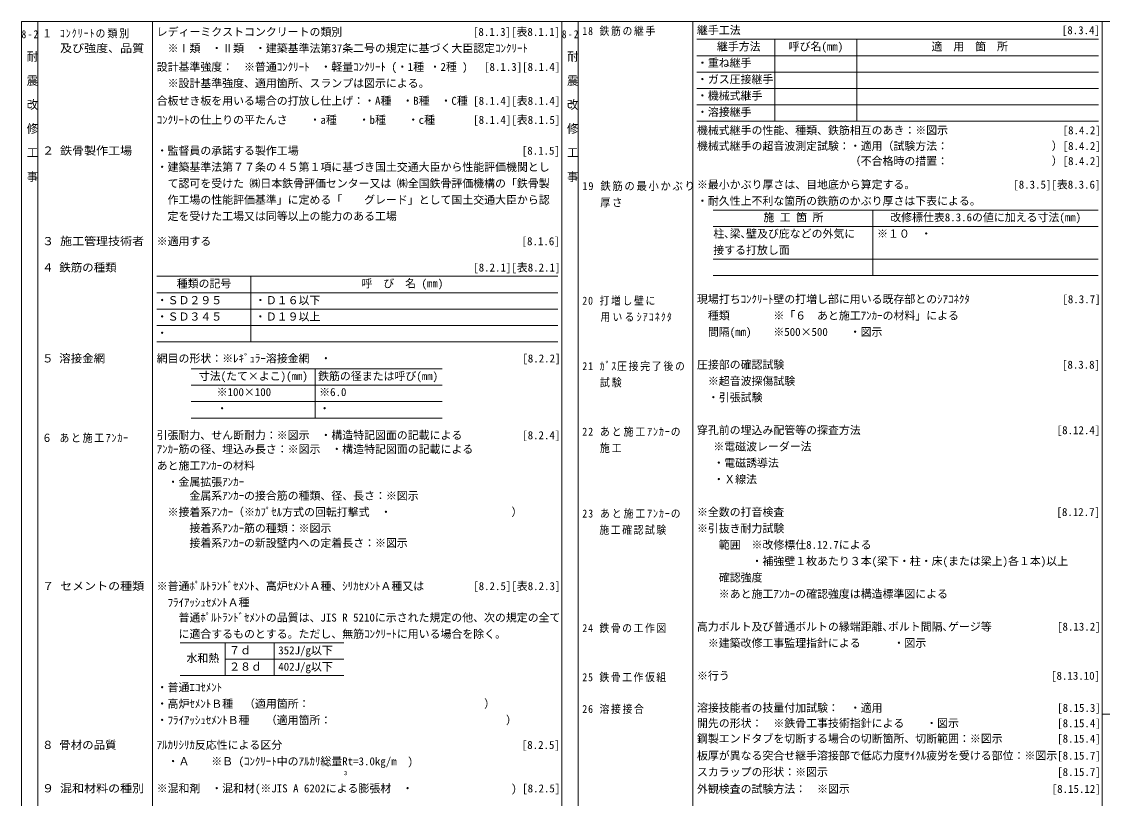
# Model space of a CAD drawing. Units: millimetres on the paper. Extents: x -400 to 395, y -286 to 463.
# Drawn here: x -399.7 to -3.6, y -0.3 to 284.4 of the extents above; entities that cross this region are included whole.
import ezdxf
from ezdxf.enums import TextEntityAlignment as Align

# ---------------------------------------------------------------- set-up
doc = ezdxf.new("R2010")
doc.units = ezdxf.units.MM
for name, color, linetype, lineweight in [('0-0', 4, 'Continuous', 9), ('0-1_文字', 7, 'Continuous', 9), ('E-0', 5, 'Continuous', 9)]:
    doc.layers.add(name, color=color, linetype=linetype, lineweight=lineweight)
doc.styles.add('@ＭＳ ゴシック', font='')
doc.styles.add('ＭＳ ゴシック', font='')
doc.styles.add('ＭＳ Ｐ明朝', font='')
doc.styles.get('@ＭＳ ゴシック').set_extended_font_data('@MS Gothic')
doc.styles.get('ＭＳ ゴシック').set_extended_font_data('MS Gothic')
doc.styles.get('ＭＳ Ｐ明朝').set_extended_font_data('MS PMincho')

msp = doc.modelspace()

# ---------------------------------------------------------------- linework, layer by layer
at = {"layer": '0-0'}
for p, q in [((-393.685, -263.266), (-393.685, 284.234)), ((-351.685, -263.266), (-351.685, 284.234)), ((-195.686, 284.234), (-195.686, -263.266)), ((-153.686, 284.234), (-153.686, -263.266)), ((-152.186, 277.866), (-4.991, 277.866)), ((-123.625, 277.866), (-123.625, 247.866)), ((-93.625, 277.866), (-93.625, 247.866)), ((-152.186, 271.866), (-4.991, 271.866)), ((-152.186, 265.866), (-4.991, 265.866)), ((-152.186, 259.866), (-4.991, 259.866)), ((-152.186, 253.866), (-4.991, 253.866)), ((-152.186, 247.866), (-4.991, 247.866)), ((-146.185, 215.287), (-5.144, 215.287)), ((-87.685, 215.287), (-87.685, 191.287)), ((-146.185, 209.287), (-5.144, 209.287)), ((-146.185, 197.287), (-5.144, 197.287)), ((-350.186, 191.008), (-203.145, 191.008)), ((-315.686, 191.008), (-315.686, 167.008)), ((-146.185, 191.287), (-5.144, 191.287)), ((-350.186, 185.008), (-203.145, 185.008)), ((-350.186, 179.008), (-203.145, 179.008)), ((-350.186, 173.008), (-203.145, 173.008)), ((-350.186, 167.008), (-203.145, 167.008)), ((-341.628, 56.723), (-281.628, 56.723)), ((-325.128, 56.723), (-325.128, 44.723)), ((-307.128, 56.723), (-307.128, 44.723)), ((-325.128, 50.723), (-281.628, 50.723)), ((-341.628, 44.723), (-281.628, 44.723)), ((-3.686, 30.604), (194.314, 30.604))]:
    msp.add_line(p, q, dxfattribs=at)
at = {"layer": '0-1_文字', "color": 4}
for p, q in [((-337.573, 157.09), (-245.544, 157.09)), ((-292.139, 157.09), (-292.139, 139.09)), ((-337.573, 151.09), (-245.544, 151.09)), ((-337.573, 145.09), (-245.544, 145.09)), ((-337.573, 139.09), (-245.544, 139.09))]:
    msp.add_line(p, q, dxfattribs=at)
at = {"layer": 'E-0', "color": 7}
for p, q in [((-399.685, -285.565), (-399.685, 284.35)), ((-399.685, 284.35), (392.314, 284.35)), ((-201.686, 284.35), (-201.686, -263.266)), ((-3.686, 284.35), (-3.686, -263.266)), ((-3.686, 284.35), (-3.686, -263.266))]:
    msp.add_line(p, q, dxfattribs=at)

# ---------------------------------------------------------------- texts
at = {"layer": '0-1_文字', "style": 'ＭＳ ゴシック'}
for s, p in [('レディーミクストコンクリートの類別                        [8.1.3][表8.1.1]', (-350.185, 278.234)), ('継手工法                                                           [8.3.4]', (-152.185, 278.866)), ('\u3000※Ⅰ類\u3000・Ⅱ類\u3000・建築基準法第37条二号の規定に基づく大臣認定ｺﾝｸﾘｰﾄ', (-350.185, 272.234)), ('継手方法', (-144.868, 272.866)), ('呼び名(㎜)', (-118.575, 272.866)), ('適\u3000用\u3000箇\u3000所', (-66.238, 272.866)), ('設計基準強度：\u3000※普通ｺﾝｸﾘｰﾄ\u3000・軽量ｺﾝｸﾘｰﾄ (・1種 ・2種 )   [8.1.3][8.1.4]', (-350.185, 265.414)), ('・重ね継手', (-152.186, 266.866)), ('\u3000※設計基準強度、適用箇所、スランプは図示による。', (-350.185, 259.414)), ('・ガス圧接継手', (-152.186, 260.866)), ('・機械式継手', (-152.186, 254.866)), ('合板せき板を用いる場合の打放し仕上げ：・A種\u3000・B種\u3000・C種 [8.1.4][表8.1.4]', (-350.185, 252.978)), ('ｺﾝｸﾘｰﾄの仕上りの平たんさ\u3000\u3000・a種\u3000\u3000・b種\u3000\u3000・c種\u3000\u3000\u3000 [8.1.4][表8.1.5]', (-350.185, 246.002)), ('・溶接継手', (-152.186, 248.866)), ('機械式継手の性能、種類、鉄筋相互のあき：※図示\u3000\u3000\u3000\u3000\u3000\u3000\u3000 \u3000\u3000\u3000[8.4.2]', (-152.185, 242.176)), ('・監督員の承諾する製作工場                                         [8.1.5]', (-350.185, 234.708)), ('機械式継手の超音波測定試験：・適用（試験方法：\u3000\u3000\u3000\u3000\u3000\u3000\u3000\u3000 \u3000）[8.4.2]', (-152.185, 236.424)), ('\u3000\u3000\u3000\u3000\u3000\u3000\u3000\u3000\u3000\u3000\u3000\u3000\u3000\u3000（不合格時の措置：\u3000\u3000\u3000\u3000\u3000\u3000\u3000\u3000 \u3000）[8.4.2]', (-152.185, 230.903)), ('・建築基準法第７７条の４５第１項に基づき国土交通大臣から性能評価機関とし', (-350.185, 228.708)), ('\u3000て認可を受けた ㈱日本鉄骨評価センター又は ㈱全国鉄骨評価機構の「鉄骨製', (-350.185, 222.708)), ('※最小かぶり厚さは、目地底から算定する。                  [8.3.5][表8.3.6]', (-152.185, 222.287)), ('\u3000作工場の性能評価基準」に定める「\u3000\u3000グレード」として国土交通大臣から認', (-350.185, 216.708)), ('・耐久性上不利な箇所の鉄筋のかぶり厚さは下表による。', (-152.185, 216.287)), ('\u3000定を受けた工場又は同等以上の能力のある工場', (-350.185, 210.708)), ('施 工 箇 所', (-127.835, 210.287)), ('改修標仕表8.3.6の値に加える寸法(㎜)', (-81.365, 210.287)), ('柱､梁､壁及び庇などの外気に', (-146.185, 204.287)), ('※１０\u3000・\u3000', (-86.185, 204.287)), ('※適用する                                                         [8.1.6]', (-350.185, 201.532)), ('接する打放し面', (-146.185, 198.287)), ('\u3000\u3000\u3000\u3000\u3000\u3000\u3000\u3000\u3000\u3000\u3000\u3000\u3000\u3000\u3000\u3000\u3000\u3000\u3000\u3000\u3000\u3000\u3000\u3000\u3000\u3000\u3000\u3000\u3000[8.2.1][表8.2.1]', (-350.185, 191.891)), ('種類の記号', (-342.836, 186.008)), ('呼\u3000び\u3000名 (㎜)', (-275.135, 186.049)), ('・ＳＤ２９５', (-350.185, 179.891)), ('・Ｄ１６以下', (-314.185, 179.891)), ('現場打ちｺﾝｸﾘｰﾄ壁の打増し部に用いる既存部とのｼｱｺﾈｸﾀ                 [8.3.7]', (-152.185, 180.287)), ('\u3000種類\u3000\u3000\u3000\u3000※「６\u3000あと施工ｱﾝｶｰの材料」による', (-152.185, 174.287)), ('・ＳＤ３４５', (-350.185, 173.891)), ('・Ｄ１９以上', (-314.185, 173.891)), ('・\u3000', (-350.185, 167.891)), ('\u3000間隔(㎜)\u3000\u3000※500×500\u3000\u3000・図示', (-152.185, 168.287)), ('網目の形状：※ﾚｷﾞｭﾗｰ溶接金網\u3000・\u3000\u3000\u3000\u3000\u3000\u3000\u3000\u3000\u3000\u3000\u3000\u3000\u3000\u3000\u3000\u3000 \u3000[8.2.2]', (-350.185, 158.57)), ('圧接部の確認試験                                                   [8.3.8]', (-152.185, 156.287)), ('寸法(たて×よこ)(mm)', (-334.745, 152.09)), ('鉄筋の径または呼び(mm)', (-291.041, 152.09)), ('\u3000※超音波探傷試験', (-152.185, 150.287)), ('※100×100', (-328.208, 146.246)), ('※6.0', (-290.639, 146.246)), ('\u3000・引張試験', (-152.185, 144.287)), ('・\u3000', (-328.208, 140.246)), ('・\u3000', (-290.639, 140.246)), ('引張耐力、せん断耐力：※図示\u3000・構造特記図面の記載による           [8.2.4]', (-350.185, 130.44)), ('穿孔前の埋込み配管等の探査方法\u3000                                  [8.12.4]', (-152.185, 132.287)), ('ｱﾝｶｰ筋の径、埋込み長さ：※図示\u3000・構造特記図面の記載による ', (-350.185, 125.336)), ('※電磁波レーダー法', (-146.185, 126.287)), ('あと施工ｱﾝｶｰの材料                ', (-350.185, 119.31)), ('・電磁誘導法', (-146.185, 120.287)), ('\u3000・金属拡張ｱﾝｶｰ', (-350.185, 113.31)), ('・Ｘ線法', (-146.185, 114.287)), ('\u3000\u3000\u3000金属系ｱﾝｶｰの接合筋の種類、径、長さ：※図示', (-350.185, 108.264)), ('\u3000※接着系ｱﾝｶｰ（※ｶﾌﾟｾﾙ方式の回転打撃式\u3000・\u3000\u3000\u3000\u3000\u3000\u3000\u3000\u3000\u3000\u3000\u3000）', (-350.185, 102.284)), ('※全数の打音検査                                                  [8.12.7]', (-152.185, 102.287)), ('\u3000\u3000\u3000接着系ｱﾝｶｰ筋の種類：※図示', (-350.185, 96.37)), ('※引抜き耐力試験', (-152.185, 96.287)), ('\u3000\u3000\u3000接着系ｱﾝｶｰの新設壁内への定着長さ：※図示', (-350.185, 90.945)), ('\u3000\u3000範囲\u3000※改修標仕8.12.7による', (-152.185, 90.287)), ('\u3000\u3000\u3000\u3000\u3000・補強壁１枚あたり３本(梁下・柱・床(または梁上)各１本)以上', (-152.185, 84.287)), ('※普通ﾎﾟﾙﾄﾗﾝﾄﾞｾﾒﾝﾄ、高炉ｾﾒﾝﾄＡ種、ｼﾘｶｾﾒﾝﾄＡ種又は \u3000\u3000\u3000\u3000[8.2.5][表8.2.3]', (-350.185, 75.137)), ('\u3000\u3000確認強度', (-152.185, 78.287)), ('\u3000\u3000※あと施工ｱﾝｶｰの確認強度は構造標準図による', (-152.185, 72.287)), ('\u3000ﾌﾗｲｱｯｼｭｾﾒﾝﾄＡ種', (-350.185, 69.137)), ('\u3000\u3000普通ﾎﾟﾙﾄﾗﾝﾄﾞｾﾒﾝﾄの品質は、JIS R 5210に示された規定の他、次の規定の全て', (-350.185, 63.607)), ('高力ボルト及び普通ボルトの縁端距離､ボルト間隔､ゲージ等        \u3000  [8.13.2]', (-152.185, 60.287)), ('\u3000\u3000に適合するものとする。ただし、無筋ｺﾝｸﾘｰﾄに用いる場合を除く。', (-350.185, 57.607)), ('７ｄ', (-323.628, 51.607)), ('352J/g以下', (-305.628, 51.607)), ('\u3000※建築改修工事監理指針による\u3000\u3000\u3000・図示', (-152.185, 54.287)), ('水和熱', (-339.277, 48.723)), ('２８ｄ', (-323.628, 45.607)), ('402J/g以下', (-305.628, 45.607)), ('※行う\u3000\u3000\u3000\u3000\u3000\u3000                                               [8.13.10]', (-152.185, 42.287)), ('・普通ｴｺｾﾒﾝﾄ', (-350.185, 38.022)), ('・高炉ｾﾒﾝﾄＢ種\u3000（適用箇所：\u3000\u3000\u3000\u3000\u3000\u3000\u3000\u3000\u3000\u3000\u3000\u3000\u3000\u3000\u3000\u3000）', (-350.185, 32.022)), ('溶接技能者の技量付加試験：\u3000・適用\u3000\u3000\u3000\u3000\u3000\u3000\u3000\u3000\u3000\u3000\u3000\u3000\u3000\u3000\u3000\u3000[8.15.3]', (-152.185, 30.526)), ('・ﾌﾗｲｱｯｼｭｾﾒﾝﾄＢ種 \u3000（適用箇所：\u3000\u3000\u3000\u3000\u3000\u3000\u3000\u3000\u3000\u3000\u3000\u3000\u3000\u3000\u3000\u3000）', (-350.185, 26.022)), ('開先の形状：\u3000※鉄骨工事技術指針による\u3000\u3000・図示\u3000\u3000\u3000\u3000\u3000\u3000\u3000\u3000\u3000[8.15.4]', (-152.185, 24.893)), ('ｱﾙｶﾘｼﾘｶ反応性による区分                                            [8.2.5]', (-350.185, 16.931)), ('鋼製エンドタブを切断する場合の切断箇所、切断範囲：※図示\u3000\u3000\u3000\u3000\u3000[8.15.4]', (-152.185, 19.254)), ('板厚が異なる突合せ継手溶接部で低応力度ｻｲｸﾙ疲労を受ける部位：※図示[8.15.7]', (-152.185, 13.023)), ('\u3000・Ａ\u3000\u3000※Ｂ (ｺﾝｸﾘｰﾄ中のｱﾙｶﾘ総量Rt=3.0kg/m\u3000)', (-350.185, 10.931)), ('スカラップの形状：※図示\u3000\u3000\u3000\u3000\u3000\u3000\u3000\u3000\u3000\u3000\u3000\u3000\u3000\u3000\u3000\u3000\u3000\u3000\u3000\u3000\u3000[8.15.7]', (-152.185, 7.004)), ('※混和剤\u3000・混和材(※JIS A 6202による膨張材\u3000・\u3000\u3000\u3000\u3000\u3000\u3000\u3000\u3000\u3000) [8.2.5]', (-350.185, 1.016)), ('外観検査の試験方法：\u3000※図示\u3000\u3000\u3000\u3000\u3000\u3000\u3000\u3000\u3000\u3000\u3000\u3000\u3000\u3000\u3000\u3000\u3000\u3000 [8.15.12]', (-152.185, 0.825))]:
    msp.add_text(s, height=2.933, dxfattribs=at).set_placement(p, align=Align.BOTTOM_LEFT)
at = {"layer": '0-1_文字', "style": '@ＭＳ ゴシック', "width": 1.1}
for p in [(-398.185, 278.234), (-200.185, 278.234)]:
    msp.add_text('\u3000耐\u3000震\u3000改\u3000修\u3000工\u3000事', height=2.933, rotation=270, dxfattribs=at).set_placement(p, align=Align.BOTTOM_LEFT)
at = {"layer": '0-1_文字'}
for s, height, style, width, p in [('\u3000 及び強度、品質', 2.933, 'ＭＳ ゴシック', 1.1, (-392.185, 272.234)), ('２ 鉄骨製作工場', 2.933, 'ＭＳ ゴシック', 1.1, (-392.185, 234.708)), ('３ 施工管理技術者', 2.933, 'ＭＳ ゴシック', 1.1, (-392.185, 201.532)), ('４ 鉄筋の種類', 2.933, 'ＭＳ ゴシック', 1.05, (-392.185, 191.891)), ('５ 溶接金網', 2.933, 'ＭＳ ゴシック', 1.05, (-392.185, 158.57)), ('７ セメントの種類', 2.933, 'ＭＳ ゴシック', 1.1, (-392.185, 75.137)), ('８ 骨材の品質', 2.933, 'ＭＳ ゴシック', 1.05, (-392.185, 16.931)), ('3', 1.466, 'ＭＳ Ｐ明朝', 0.9, (-281.583, 7.774)), ('９ 混和材料の種別', 2.933, 'ＭＳ ゴシック', 1.1, (-392.185, 1.016))]:
    msp.add_text(s, height=height, dxfattribs=dict(at, style=style, width=width)).set_placement(p, align=Align.BOTTOM_LEFT)
at = {"layer": '0-1_文字', "char_height": 2.933, "attachment_point": 7, "style": 'ＭＳ ゴシック'}
for s, insert in [('\\T1.21;\\W0.9;１\\~ｺﾝｸﾘｰﾄの類別', (-392.185, 278.234)), ('\\T1.17;\\W0.9;18\\~鉄筋の継手', (-194.185, 279.104)), ('\\T1.29;\\W0.85;8-2', (-399.685, 278.234)), ('\\T1.29;\\W0.85;8-2', (-201.686, 278.234)), ('\\T1.16;\\W0.95;19\\~鉄筋の最小かぶり', (-194.185, 222.287)), ('\\T1.15;\\W0.95;\u3000\\~厚さ', (-194.185, 216.287)), ('\\T1.17;\\W0.9;20\\~打増し壁に', (-194.185, 180.287)), ('\\T1.23;\\W0.9;\\~\\~\\~用いるｼｱｺﾈｸﾀ', (-194.185, 174.287)), ('\\T1.18;\\W0.9;21\\~ｶﾞｽ圧接完了後の', (-194.185, 156.287)), ('\\T1.2;\\W0.9;\\~\\~\\~試験', (-194.185, 150.287)), ('\\T1.2;\\W0.9;22\\~あと施工ｱﾝｶｰの', (-194.185, 132.287)), ('\\T1.18;\\W0.9;６\\~あと施工ｱﾝｶｰ', (-392.185, 129.993)), ('\\T1.2;\\W0.9;\\~\\~\\~施工', (-194.185, 126.287)), ('\\T1.2;\\W0.9;23\\~あと施工ｱﾝｶｰの', (-194.185, 102.287)), ('\\T1.16;\\W0.9;\\~\\~\\~施工確認試験', (-194.185, 96.287)), ('\\T1.16;\\W0.9;24\\~鉄骨の工作図', (-194.185, 60.287)), ('\\T1.16;\\W0.9;25\\~鉄骨工作仮組', (-194.185, 42.287)), ('\\T1.17;\\W0.9;26\\~溶接接合', (-194.185, 30.659))]:
    msp.add_mtext(s, dxfattribs=dict(at, insert=insert))

doc.saveas('drawing.dxf')
